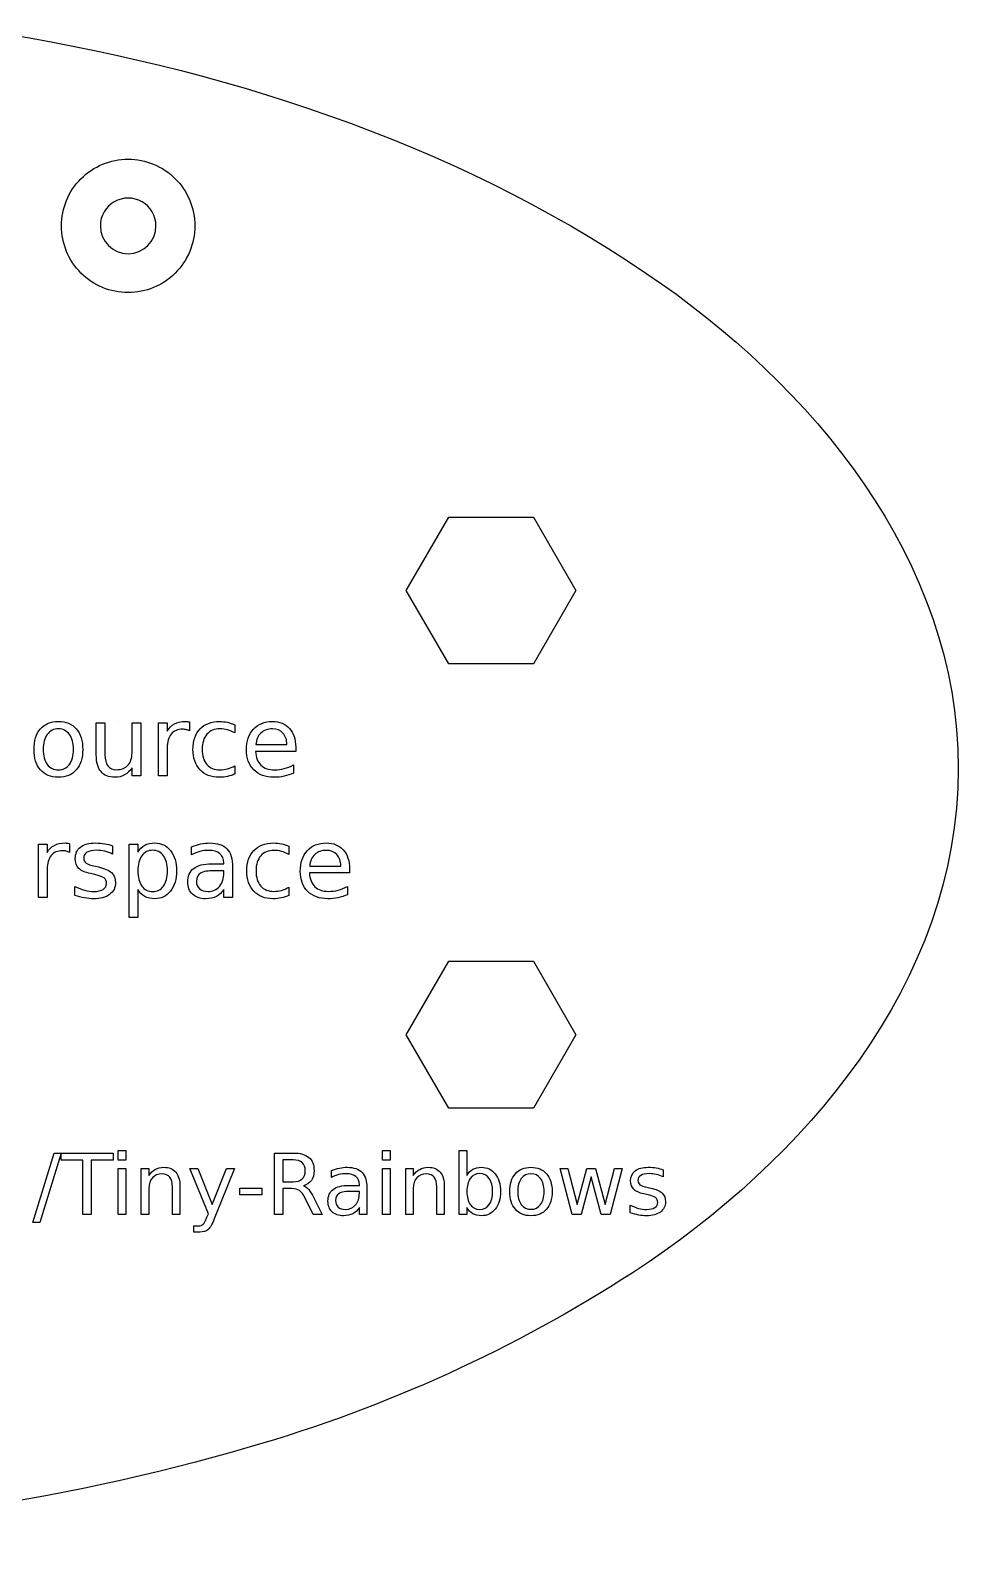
# Model space of a CAD drawing. Extents: x 1 to 248, y 2 to 47.
# Drawn here: x 220.31 to 247.69, y 1.55 to 46.67 of the extents above; entities that cross this region are included whole.
import ezdxf

# ---------------------------------------------------------------- set-up
doc = ezdxf.new("R2010")
doc.units = 0
doc.layers.get('0').update_dxf_attribs({"linetype": 'CONTINUOUS'})

msp = doc.modelspace()

# ---------------------------------------------------------------- linework, layer by layer
at = {"color": 1}
for p, q in [((224.00855, 40.909652), (224.00855, 40.909652)), ((225.15645, 40.909652), (225.15645, 40.909652)), ((231.39857, 30.156517), (232.64857, 32.321581)), ((232.64857, 32.321581), (235.14857, 32.321581)), ((235.14857, 32.321581), (236.39857, 30.156517)), ((232.64857, 27.991454), (231.39857, 30.156517)), ((236.39857, 30.156517), (235.14857, 27.991454)), ((235.14857, 27.991454), (232.64857, 27.991454)), ((231.39857, 17.05639), (232.64857, 19.221454)), ((232.64857, 19.221454), (235.14857, 19.221454)), ((235.14857, 19.221454), (236.39857, 17.05639)), ((232.64857, 14.891326), (231.39857, 17.05639)), ((236.39857, 17.05639), (235.14857, 14.891326)), ((235.14857, 14.891326), (232.64857, 14.891326))]:
    msp.add_line(p, q, dxfattribs=at)
at = {"color": 5}
for p, q in [((221.129664, 26.29447), (221.129664, 26.29447)), ((222.247905, 25.307788), (222.247905, 26.256682)), ((222.247905, 26.256682), (222.505417, 26.256682)), ((222.505417, 26.256682), (222.505417, 25.317584)), ((222.895892, 26.29447), (222.895892, 26.29447)), ((223.30315, 25.367968), (223.30315, 26.256682)), ((223.30315, 26.256682), (223.560673, 26.256682)), ((223.560673, 26.256682), (223.560673, 24.689187)), ((224.08411, 24.689184), (224.08411, 26.256679)), ((224.08411, 26.256679), (224.343022, 26.256679)), ((224.343022, 26.256679), (224.343022, 26.013157)), ((225.00074, 26.280463), (225.001755, 26.015948)), ((226.341586, 26.196502), (226.341586, 25.955779)), ((226.341586, 26.196494), (226.341586, 26.196502)), ((221.129664, 26.076141), (221.129664, 26.076141)), ((225.001755, 26.015948), (225.002222, 26.015959)), ((222.247895, 25.307789), (222.247905, 25.307788)), ((224.343022, 25.514918), (224.343022, 24.689184)), ((228.13301, 25.411354), (226.948993, 25.411354)), ((226.957385, 25.611492), (227.875487, 25.612913)), ((227.875487, 25.612913), (227.875487, 25.612892)), ((228.13301, 25.537316), (228.13301, 25.537313)), ((228.13301, 25.537313), (228.13301, 25.411354)), ((223.30315, 24.689187), (223.30315, 24.929909)), ((226.341586, 24.987286), (226.341586, 24.749363)), ((228.072825, 25.012483), (228.072825, 24.768962)), ((223.560673, 24.689187), (223.30315, 24.689187)), ((224.343022, 24.689184), (224.08411, 24.689184)), ((220.540431, 21.106338), (220.540431, 22.673832)), ((220.540431, 22.673832), (220.799354, 22.673832)), ((220.799354, 22.673832), (220.799354, 22.430311)), ((221.457072, 22.697617), (221.458087, 22.433102)), ((222.730752, 22.627651), (222.730752, 22.384129)), ((222.730823, 22.627648), (222.730752, 22.627651)), ((223.21639, 20.510132), (223.21639, 22.673835)), ((223.21639, 22.673835), (223.475312, 22.673835)), ((223.475312, 22.673835), (223.475312, 22.435913)), ((225.062396, 22.364536), (225.062396, 22.60246)), ((227.931471, 22.613655), (227.931471, 22.372932)), ((227.931471, 22.613639), (227.931471, 22.613655)), ((221.458087, 22.433102), (221.458554, 22.433113)), ((226.014097, 22.095825), (226.014097, 22.121011)), ((220.799354, 21.932072), (220.799354, 21.106338)), ((222.169628, 21.787914), (222.080025, 21.808909)), ((222.221309, 22.023041), (222.30949, 22.003446)), ((224.351424, 21.888688), (224.351424, 21.888688)), ((225.653009, 22.095825), (226.014097, 22.095825)), ((225.758005, 21.894295), (225.757975, 21.894286)), ((226.014127, 21.894295), (225.758005, 21.894295)), ((226.014127, 21.836911), (226.014127, 21.894295)), ((226.271609, 22.000652), (226.271609, 21.106341)), ((226.271609, 22.000645), (226.271609, 22.000652)), ((229.722895, 21.828507), (228.538878, 21.828507)), ((228.54728, 22.028645), (229.465382, 22.030066)), ((229.465382, 22.030066), (229.465382, 22.030045)), ((229.722895, 21.95447), (229.722895, 21.954467)), ((229.722895, 21.954467), (229.722895, 21.828507)), ((221.616723, 21.163721), (221.616723, 21.429635)), ((223.475312, 21.341465), (223.475312, 20.510132)), ((223.475312, 21.341461), (223.475312, 21.341465)), ((226.014097, 21.106341), (226.014097, 21.344263)), ((227.931471, 21.40444), (227.931471, 21.166517)), ((229.66272, 21.429636), (229.66272, 21.186115)), ((220.799354, 21.106338), (220.540431, 21.106338)), ((226.271609, 21.106341), (226.014097, 21.106341)), ((223.475312, 20.510132), (223.21639, 20.510132)), ((220.375215, 11.522455), (221.00726, 13.568108)), ((221.213894, 13.568108), (220.581849, 11.522455)), ((221.00726, 13.568108), (221.213894, 13.568108)), ((221.209034, 13.568108), (222.744182, 13.568108)), ((221.209034, 13.361476), (221.209034, 13.568108)), ((222.744182, 13.568108), (222.744182, 13.361476)), ((222.894907, 13.644684), (223.118558, 13.644684)), ((222.894907, 13.361476), (222.894907, 13.644684)), ((223.118558, 13.644684), (223.118558, 13.361476)), ((227.504006, 11.753401), (227.504006, 13.568114)), ((227.504006, 13.568114), (228.058266, 13.568114)), ((230.698291, 13.644684), (230.921942, 13.644684)), ((230.698291, 13.361476), (230.698291, 13.644684)), ((230.921942, 13.644684), (230.921942, 13.361476)), ((232.9603, 11.753404), (232.9603, 13.644692)), ((232.9603, 13.644692), (233.185169, 13.644692)), ((233.185169, 13.644692), (233.185169, 12.90811)), ((221.853236, 13.361476), (221.209034, 13.361476)), ((221.853236, 11.753395), (221.853236, 13.361476)), ((222.744182, 13.361476), (222.099981, 13.361476)), ((222.099981, 13.361476), (222.099981, 11.753395)), ((223.118558, 13.361476), (222.894907, 13.361476)), ((222.894907, 13.114733), (223.118558, 13.114733)), ((222.894907, 11.753395), (222.894907, 13.114733)), ((223.118558, 13.114733), (223.118558, 11.753395)), ((223.576783, 11.753389), (223.576783, 13.114727)), ((223.576783, 13.114727), (223.801637, 13.114727)), ((223.801637, 13.114727), (223.801637, 12.903235)), ((225.55559, 11.775268), (225.004986, 13.114727)), ((225.004986, 13.114727), (225.241998, 13.114727)), ((225.241998, 13.114727), (225.667423, 12.049967)), ((225.667423, 12.049967), (226.092833, 13.114727)), ((226.329859, 13.114727), (225.731833, 11.62698)), ((226.092833, 13.114727), (226.329859, 13.114727)), ((228.058266, 13.366345), (227.749533, 13.366345)), ((227.749533, 13.366345), (227.749533, 13.366338)), ((227.749533, 13.366338), (227.749533, 12.722134)), ((230.921942, 13.361476), (230.698291, 13.361476)), ((230.698291, 13.114733), (230.921942, 13.114733)), ((230.698291, 11.753395), (230.698291, 13.114733)), ((230.921942, 13.114733), (230.921942, 11.753395)), ((231.380166, 11.753389), (231.380166, 13.114727)), ((231.380166, 13.114727), (231.605021, 13.114727)), ((231.605021, 13.114727), (231.605021, 12.903235)), ((235.076457, 13.147552), (235.076457, 13.147552)), ((235.940653, 13.114733), (236.164304, 13.114733)), ((236.296794, 11.753395), (235.940653, 13.114733)), ((236.164304, 13.114733), (236.443864, 12.052404)), ((236.443864, 12.052404), (236.722205, 13.114733)), ((236.722205, 13.114733), (236.985966, 13.114733)), ((236.985966, 13.114733), (237.265526, 12.052404)), ((237.265526, 12.052404), (237.543881, 13.114733)), ((237.767517, 13.114733), (237.411391, 11.753395)), ((237.543881, 13.114733), (237.767517, 13.114733)), ((227.749533, 12.722134), (228.058266, 12.722134)), ((229.186324, 12.846125), (229.186324, 13.052756)), ((230.012817, 12.61275), (230.012817, 12.634626)), ((233.185169, 12.90811), (233.185169, 12.908102)), ((235.076515, 12.957943), (235.076457, 12.957937)), ((236.854695, 12.869206), (236.560556, 11.753395)), ((237.147629, 11.753395), (236.854695, 12.869206)), ((238.975941, 13.074642), (238.975712, 13.074623)), ((238.975712, 13.074623), (238.975712, 12.86313)), ((223.801637, 12.52279), (223.801637, 11.753389)), ((224.493261, 11.753395), (224.493261, 12.567768)), ((224.71684, 12.575049), (224.716911, 12.57506)), ((224.716911, 12.57506), (224.716911, 11.753395)), ((226.481788, 12.534949), (227.136928, 12.534949)), ((226.481788, 12.33561), (226.481788, 12.534949)), ((227.136928, 12.33561), (226.481788, 12.33561)), ((227.136928, 12.534949), (227.136928, 12.33561)), ((228.016936, 12.52037), (227.749533, 12.52037)), ((227.749533, 12.52037), (227.749533, 11.753401)), ((228.364504, 12.604242), (228.364561, 12.604232)), ((228.653855, 11.753395), (228.421689, 12.218924)), ((228.668434, 12.249311), (228.917617, 11.753395)), ((229.699225, 12.61275), (230.012817, 12.61275)), ((229.790486, 12.437706), (229.790328, 12.43771)), ((230.012918, 12.437706), (229.790486, 12.437706)), ((230.012918, 12.387875), (230.012918, 12.437706)), ((230.236497, 12.530108), (230.236411, 12.530089)), ((230.236411, 12.530089), (230.236411, 11.753396)), ((231.605021, 12.52279), (231.605021, 11.753389)), ((232.296645, 11.753395), (232.296645, 12.567768)), ((232.520224, 12.575049), (232.520295, 12.57506)), ((232.520295, 12.57506), (232.520295, 11.753395)), ((233.946048, 12.432849), (233.946048, 12.432849)), ((238.488472, 12.345337), (238.410629, 12.363572)), ((238.533299, 12.549549), (238.609852, 12.532532)), ((222.099981, 11.753395), (221.853236, 11.753395)), ((223.118558, 11.753395), (222.894907, 11.753395)), ((223.801637, 11.753389), (223.576783, 11.753389)), ((224.716911, 11.753395), (224.493261, 11.753395)), ((225.51545, 11.67317), (225.55559, 11.775268)), ((227.749533, 11.753401), (227.504006, 11.753401)), ((228.917617, 11.753395), (228.653855, 11.753395)), ((230.01276, 11.753396), (230.01276, 11.960029)), ((230.236411, 11.753396), (230.01276, 11.753396)), ((230.921942, 11.753395), (230.698291, 11.753395)), ((231.605021, 11.753389), (231.380166, 11.753389)), ((232.520295, 11.753395), (232.296645, 11.753395)), ((233.185169, 11.753404), (232.9603, 11.753404)), ((233.185169, 11.957605), (233.185169, 11.753404)), ((236.560556, 11.753395), (236.296794, 11.753395)), ((237.411391, 11.753395), (237.147629, 11.753395)), ((238.008227, 11.803237), (238.008227, 12.034179)), ((220.581849, 11.522455), (220.375215, 11.522455)), ((225.127743, 11.235601), (225.127743, 11.422785)), ((225.127743, 11.422785), (225.259057, 11.422785)), ((225.731833, 11.62698), (225.731833, 11.626986)), ((225.306422, 11.235601), (225.127743, 11.235601))]:
    msp.add_line(p, q, dxfattribs=at)
at = {"color": 1}
for points in [[(218.98856, 46.66852), (225.85525, 45.591094), (232.67714, 43.437989), (238.47016, 39.518142)], [(221.797045, 42.301163), (222.166099, 42.670214), (222.666642, 42.877543), (223.18856, 42.87754)], [(223.18856, 42.87754), (223.710477, 42.87754), (224.211017, 42.67021), (224.580068, 42.30116)], [(221.22066, 40.909652), (221.22066, 41.431571), (221.427992, 41.932112), (221.797045, 42.301163)], [(224.580068, 42.30116), (224.949119, 41.932109), (225.15645, 41.431569), (225.15645, 40.909652)], [(222.77855, 41.619793), (222.524841, 41.473314), (222.36855, 41.20261), (222.36855, 40.909652)], [(223.59855, 41.619793), (223.344841, 41.766272), (223.032259, 41.766272), (222.77855, 41.619793)], [(224.00855, 40.909652), (224.00855, 41.20261), (223.852259, 41.473314), (223.59855, 41.619793)], [(221.797045, 39.518141), (221.427992, 39.887192), (221.22066, 40.387734), (221.22066, 40.909652)], [(222.36855, 40.909652), (222.36855, 40.456779), (222.735677, 40.089652), (223.18855, 40.089652)], [(223.18855, 40.089652), (223.641423, 40.089652), (224.00855, 40.456779), (224.00855, 40.909652)], [(225.15645, 40.909652), (225.15645, 40.387736), (224.94912, 39.887195), (224.580068, 39.518144)], [(223.18856, 38.941764), (222.666642, 38.941761), (222.166098, 39.14909), (221.797045, 39.518141)], [(224.580068, 39.518144), (224.211017, 39.149094), (223.710477, 38.941764), (223.18856, 38.941764)], [(238.47016, 39.518142), (243.34739, 36.238676), (247.69279, 31.070656), (247.68856, 24.909652)], [(247.68856, 24.909652), (247.68756, 18.582398), (243.13236, 13.333186), (238.08958, 10.044562)], [(238.08958, 10.044562), (234.57646, 7.780922), (230.81041, 6.065789), (226.79141, 4.899162)], [(226.79141, 4.899162), (215.34058, 1.554353), (202.90424, 1.563867), (191.461, 4.936792)]]:
    msp.add_open_spline(points, degree=3, dxfattribs=at)
at = {"color": 5}
for points in [[(220.600636, 26.076141), (220.728461, 26.221693), (220.904803, 26.29447), (221.129664, 26.29447)], [(221.129664, 26.29447), (221.353592, 26.29447), (221.529468, 26.221693), (221.657292, 26.076141)], [(224.343022, 26.013157), (224.397142, 26.108327), (224.467586, 26.178771), (224.554353, 26.22449)], [(224.554353, 26.22449), (224.641128, 26.271141), (224.74656, 26.294467), (224.87065, 26.294467)], [(224.87065, 26.294467), (224.888374, 26.294467), (224.907959, 26.29308), (224.929404, 26.290306)], [(224.929404, 26.290306), (224.950849, 26.288412), (224.974628, 26.285131), (225.00074, 26.280463)], [(225.311517, 26.074738), (225.452404, 26.221225), (225.645078, 26.294468), (225.889537, 26.294468)], [(225.889537, 26.294468), (225.968843, 26.294468), (226.046281, 26.286069), (226.121853, 26.269271)], [(226.121853, 26.269271), (226.197431, 26.253408), (226.270676, 26.229148), (226.341586, 26.196494)], [(226.887408, 26.067746), (227.026429, 26.218897), (227.2135, 26.294473), (227.448624, 26.294473)], [(227.448624, 26.294473), (227.659495, 26.294473), (227.826042, 26.226362), (227.948265, 26.090139)], [(220.4103, 25.471535), (220.4103, 25.729052), (220.473746, 25.930588), (220.600636, 26.076141)], [(220.802175, 25.913792), (220.721929, 25.806494), (220.681806, 25.659075), (220.681806, 25.471535)], [(221.129664, 26.076141), (220.991578, 26.076141), (220.882415, 26.022025), (220.802175, 25.913792)], [(221.455763, 25.912393), (221.375517, 26.021558), (221.266818, 26.076141), (221.129664, 26.076141)], [(221.576123, 25.471535), (221.576123, 25.657208), (221.536003, 25.804161), (221.455763, 25.912393)], [(221.657292, 26.076141), (221.785116, 25.930588), (221.849029, 25.729052), (221.849029, 25.471535)], [(224.45918, 25.922186), (224.381742, 25.82795), (224.343022, 25.692194), (224.343022, 25.514918)], [(224.795072, 26.064941), (224.649523, 26.064941), (224.537559, 26.017356), (224.45918, 25.922186)], [(224.907039, 26.052348), (224.873417, 26.060743), (224.836094, 26.064941), (224.795072, 26.064941)], [(225.002222, 26.015959), (224.973268, 26.032757), (224.94154, 26.044886), (224.907039, 26.052348)], [(225.101586, 25.471533), (225.101586, 25.727184), (225.171563, 25.928252), (225.311517, 26.074738)], [(225.511655, 25.916588), (225.419286, 25.811156), (225.373102, 25.662804), (225.373102, 25.471532)], [(225.900729, 26.076138), (225.733716, 26.076138), (225.604024, 26.022955), (225.511655, 25.916588)], [(226.121853, 26.04535), (226.049082, 26.065875), (225.975374, 26.076138), (225.900729, 26.076138)], [(226.341586, 25.955779), (226.268809, 25.995902), (226.195564, 26.025759), (226.121853, 26.04535)], [(226.680278, 25.457542), (226.680278, 25.714126), (226.749322, 25.917527), (226.887408, 26.067746)], [(227.105741, 25.954381), (227.0199, 25.873208), (226.970448, 25.758911), (226.957385, 25.611492)], [(227.451425, 26.076143), (227.307737, 26.076143), (227.192509, 26.035556), (227.105741, 25.954381)], [(227.756529, 25.950183), (227.680024, 26.034156), (227.578322, 26.076143), (227.451425, 26.076143)], [(227.875487, 25.612892), (227.873458, 25.75378), (227.833805, 25.86621), (227.756529, 25.950183)], [(227.948265, 26.090139), (228.071428, 25.954849), (228.13301, 25.770575), (228.13301, 25.537316)], [(220.600636, 24.86693), (220.473746, 25.013416), (220.4103, 25.214951), (220.4103, 25.471535)], [(220.681806, 25.471535), (220.681806, 25.283995), (220.721462, 25.13611), (220.800775, 25.027878)], [(221.455763, 25.029277), (221.536003, 25.137509), (221.576123, 25.284928), (221.576123, 25.471535)], [(221.849029, 25.471535), (221.849029, 25.214951), (221.785116, 25.013416), (221.657292, 24.86693)], [(222.387849, 24.816547), (222.294546, 24.928511), (222.247895, 25.092258), (222.247895, 25.307789)], [(222.505417, 25.317584), (222.505417, 25.169232), (222.534338, 25.057735), (222.592178, 24.983092)], [(223.181391, 25.005485), (223.262564, 25.094123), (223.30315, 25.214951), (223.30315, 25.367968)], [(225.310116, 24.871126), (225.171096, 25.019479), (225.101586, 25.219614), (225.101586, 25.471533)], [(225.373102, 25.471532), (225.373102, 25.28026), (225.419286, 25.131441), (225.511655, 25.025075)], [(226.898601, 24.866933), (226.753052, 25.012486), (226.680278, 25.209355), (226.680278, 25.457542)], [(226.948993, 25.411354), (226.960155, 25.234078), (227.013338, 25.098788), (227.108542, 25.005485)], [(221.129664, 24.6486), (220.904803, 24.6486), (220.728461, 24.721377), (220.600636, 24.86693)], [(220.800775, 25.027878), (220.881014, 24.920579), (220.990644, 24.86693), (221.129664, 24.86693)], [(221.129664, 24.86693), (221.266818, 24.86693), (221.375517, 24.921046), (221.455763, 25.029277)], [(221.657292, 24.86693), (221.529468, 24.721377), (221.353592, 24.6486), (221.129664, 24.6486)], [(222.797918, 24.648601), (222.617841, 24.648601), (222.481151, 24.704583), (222.387849, 24.816547)], [(222.592178, 24.983092), (222.650019, 24.909382), (222.736793, 24.872527), (222.852501, 24.872527)], [(222.852501, 24.872527), (222.991522, 24.872527), (223.101152, 24.916846), (223.181391, 25.005485)], [(223.30315, 24.929909), (223.240642, 24.83474), (223.167868, 24.76383), (223.084828, 24.717178)], [(225.872733, 24.648598), (225.636675, 24.648598), (225.449137, 24.722774), (225.310116, 24.871126)], [(225.511655, 25.025075), (225.604024, 24.919643), (225.733716, 24.866927), (225.900729, 24.866927)], [(225.900729, 24.866927), (225.975374, 24.866927), (226.049082, 24.876723), (226.121853, 24.896314)], [(226.121853, 24.896314), (226.195564, 24.916839), (226.268809, 24.947163), (226.341586, 24.987286)], [(227.493415, 24.648603), (227.243361, 24.648603), (227.04509, 24.72138), (226.898601, 24.866933)], [(227.108542, 25.005485), (227.204638, 24.913115), (227.338061, 24.86693), (227.508809, 24.86693)], [(227.508809, 24.86693), (227.607713, 24.86693), (227.703349, 24.87906), (227.795718, 24.903319)], [(227.795718, 24.903319), (227.889021, 24.927578), (227.98139, 24.963966), (228.072825, 25.012483)], [(223.084828, 24.717178), (223.002721, 24.67146), (222.907085, 24.648601), (222.797918, 24.648601)], [(226.117662, 24.673784), (226.04115, 24.656994), (225.959507, 24.648598), (225.872733, 24.648598)], [(226.341586, 24.749363), (226.269742, 24.715774), (226.195101, 24.690582), (226.117662, 24.673784)], [(227.788716, 24.679391), (227.69168, 24.658866), (227.593246, 24.648603), (227.493415, 24.648603)], [(228.072825, 24.768962), (227.980456, 24.729773), (227.885753, 24.699916), (227.788716, 24.679391)], [(220.799354, 22.430311), (220.853474, 22.52548), (220.923918, 22.595924), (221.010685, 22.641643)], [(221.010685, 22.641643), (221.097453, 22.688295), (221.202885, 22.71162), (221.326982, 22.71162)], [(221.326982, 22.71162), (221.344706, 22.71162), (221.364291, 22.710233), (221.385736, 22.70746)], [(221.385736, 22.70746), (221.407181, 22.705566), (221.43096, 22.702285), (221.457072, 22.697617)], [(221.627976, 22.249767), (221.627976, 22.397186), (221.680225, 22.511016), (221.784724, 22.591257)], [(221.784724, 22.591257), (221.889223, 22.671498), (222.037575, 22.711618), (222.229782, 22.711618)], [(222.229782, 22.711618), (222.324951, 22.711618), (222.414523, 22.70462), (222.498497, 22.690623)], [(222.498497, 22.690623), (222.582471, 22.676626), (222.659913, 22.655635), (222.730823, 22.627648)], [(223.475312, 22.435913), (223.529432, 22.529216), (223.597542, 22.59826), (223.679642, 22.643046)], [(223.679642, 22.643046), (223.762682, 22.688763), (223.861582, 22.711622), (223.976344, 22.711622)], [(223.976344, 22.711622), (224.166683, 22.711622), (224.3211, 22.636047), (224.439596, 22.484895)], [(225.062396, 22.60246), (225.156633, 22.638849), (225.248071, 22.665905), (225.336713, 22.683629)], [(225.336713, 22.683629), (225.425348, 22.702287), (225.511652, 22.711616), (225.595626, 22.711616)], [(225.595626, 22.711616), (225.822354, 22.711616), (225.991701, 22.652835), (226.103669, 22.535273)], [(226.901412, 22.491884), (227.042299, 22.63837), (227.234969, 22.711613), (227.479422, 22.711613)], [(227.479422, 22.711613), (227.558727, 22.711613), (227.63617, 22.703214), (227.711748, 22.686417)], [(227.711748, 22.686417), (227.787319, 22.670553), (227.86056, 22.646294), (227.931471, 22.613639)], [(228.477303, 22.484899), (228.616324, 22.636051), (228.803395, 22.711626), (229.038519, 22.711626)], [(229.038519, 22.711626), (229.249383, 22.711626), (229.41593, 22.643515), (229.53816, 22.507292)], [(220.915512, 22.33934), (220.838074, 22.245104), (220.799354, 22.109348), (220.799354, 21.932072)], [(221.251404, 22.482095), (221.105848, 22.482095), (220.993885, 22.43451), (220.915512, 22.33934)], [(221.363371, 22.469502), (221.329816, 22.477897), (221.292494, 22.482095), (221.251404, 22.482095)], [(221.458554, 22.433113), (221.4296, 22.44991), (221.397872, 22.46204), (221.363371, 22.469502)], [(221.734342, 21.96286), (221.663431, 22.032837), (221.627976, 22.128473), (221.627976, 22.249767)], [(221.972188, 22.437302), (221.908733, 22.398112), (221.877005, 22.339331), (221.877005, 22.260958)], [(221.877005, 22.260958), (221.877005, 22.201244), (221.899871, 22.154126), (221.945602, 22.119604)], [(221.945602, 22.119604), (221.991333, 22.086016), (222.083235, 22.053828), (222.221309, 22.023041)], [(222.260498, 22.496086), (222.132674, 22.496086), (222.036571, 22.476491), (221.972188, 22.437302)], [(222.504017, 22.468099), (222.425645, 22.486757), (222.344472, 22.496086), (222.260498, 22.496086)], [(222.730752, 22.384129), (222.657974, 22.421451), (222.582396, 22.449441), (222.504017, 22.468099)], [(223.59147, 22.333745), (223.514032, 22.226446), (223.475312, 22.078094), (223.475312, 21.888688)], [(223.913368, 22.496093), (223.777142, 22.496093), (223.669843, 22.441977), (223.59147, 22.333745)], [(224.233866, 22.333745), (224.15642, 22.441977), (224.049588, 22.496093), (223.913368, 22.496093)], [(224.351424, 21.888688), (224.351424, 22.078094), (224.312238, 22.226446), (224.233866, 22.333745)], [(224.439596, 22.484895), (224.559025, 22.333744), (224.618739, 22.135008), (224.618739, 21.888687)], [(225.307326, 22.4611), (225.222419, 22.439641), (225.140775, 22.407453), (225.062396, 22.364536)], [(225.569039, 22.493287), (225.479464, 22.493287), (225.392226, 22.482558), (225.307326, 22.4611)], [(225.896528, 22.395324), (225.81909, 22.460633), (225.709927, 22.493287), (225.569039, 22.493287)], [(226.014097, 22.121011), (226.014097, 22.239507), (225.974907, 22.330944), (225.896528, 22.395324)], [(226.103669, 22.535273), (226.215629, 22.417711), (226.271609, 22.239502), (226.271609, 22.000645)], [(226.691471, 21.888678), (226.691471, 22.144329), (226.761451, 22.345398), (226.901412, 22.491884)], [(227.10154, 22.333743), (227.009171, 22.228311), (226.962987, 22.079958), (226.962987, 21.888686)], [(227.490614, 22.493291), (227.323601, 22.493291), (227.193909, 22.440109), (227.10154, 22.333743)], [(227.711748, 22.462504), (227.63897, 22.483029), (227.565259, 22.493291), (227.490614, 22.493291)], [(227.931471, 22.372932), (227.8587, 22.413055), (227.785459, 22.442913), (227.711748, 22.462504)], [(228.270163, 21.874696), (228.270163, 22.13128), (228.33921, 22.334681), (228.477303, 22.484899)], [(228.695626, 22.371535), (228.609785, 22.290361), (228.560337, 22.176065), (228.54728, 22.028645)], [(229.04132, 22.493295), (228.897632, 22.493295), (228.7824, 22.452709), (228.695626, 22.371535)], [(229.346424, 22.367336), (229.269912, 22.451309), (229.16821, 22.493295), (229.04132, 22.493295)], [(229.465382, 22.030045), (229.463353, 22.170933), (229.4237, 22.283363), (229.346424, 22.367336)], [(229.53816, 22.507292), (229.661316, 22.372002), (229.722895, 22.187728), (229.722895, 21.95447)], [(222.080025, 21.808909), (221.92048, 21.842497), (221.805252, 21.893814), (221.734342, 21.96286)], [(222.478933, 21.680148), (222.432254, 21.717471), (222.329153, 21.753393), (222.169628, 21.787914)], [(222.30949, 22.003446), (222.492368, 21.964256), (222.622063, 21.908741), (222.698574, 21.836899)], [(222.550269, 21.519201), (222.550269, 21.589178), (222.52649, 21.642827), (222.478933, 21.680148)], [(222.698574, 21.836899), (222.776013, 21.765989), (222.814733, 21.666621), (222.814733, 21.538795)], [(223.475312, 21.888688), (223.475312, 21.699283), (223.514032, 21.550464), (223.59147, 21.442232)], [(224.233866, 21.442232), (224.312238, 21.550464), (224.351424, 21.699283), (224.351424, 21.888688)], [(224.618739, 21.888687), (224.618739, 21.642367), (224.559025, 21.443631), (224.439596, 21.29248)], [(224.947639, 21.562596), (224.947639, 21.73894), (225.00642, 21.871897), (225.123981, 21.961468)], [(225.123981, 21.961468), (225.242477, 22.051039), (225.418819, 22.095825), (225.653009, 22.095825)], [(225.32551, 21.822909), (225.245271, 21.775324), (225.205151, 21.694151), (225.205151, 21.579388)], [(225.757975, 21.894286), (225.549911, 21.894286), (225.405756, 21.870494), (225.32551, 21.822909)], [(225.883966, 21.432441), (225.97074, 21.534141), (226.014127, 21.668965), (226.014127, 21.836911)], [(226.900011, 21.288272), (226.760984, 21.436623), (226.691471, 21.636759), (226.691471, 21.888678)], [(226.962987, 21.888686), (226.962987, 21.697414), (227.009171, 21.548596), (227.10154, 21.44223)], [(228.488496, 21.284086), (228.342941, 21.429639), (228.270163, 21.626509), (228.270163, 21.874696)], [(228.538878, 21.828507), (228.55004, 21.651231), (228.603223, 21.515941), (228.698427, 21.422638)], [(221.616723, 21.429635), (221.711886, 21.380183), (221.805655, 21.342862), (221.898031, 21.317671)], [(221.898031, 21.317671), (221.9904, 21.293412), (222.081835, 21.281282), (222.172337, 21.281282)], [(222.172337, 21.281282), (222.293633, 21.281282), (222.386936, 21.301807), (222.452245, 21.342857)], [(222.452245, 21.342857), (222.517594, 21.384847), (222.550269, 21.443628), (222.550269, 21.519201)], [(222.814733, 21.538795), (222.814733, 21.393242), (222.756885, 21.278012), (222.641191, 21.193107)], [(223.679642, 21.132928), (223.597535, 21.178646), (223.529425, 21.248157), (223.475312, 21.341461)], [(223.59147, 21.442232), (223.669843, 21.334933), (223.777142, 21.281284), (223.913368, 21.281284)], [(223.913368, 21.281284), (224.049588, 21.281284), (224.15642, 21.334933), (224.233866, 21.442232)], [(224.439596, 21.29248), (224.3211, 21.141328), (224.166683, 21.065752), (223.976344, 21.065752)], [(225.088993, 21.200113), (224.994757, 21.290617), (224.947639, 21.411445), (224.947639, 21.562596)], [(225.205151, 21.579388), (225.205151, 21.487951), (225.235018, 21.415174), (225.294753, 21.361058)], [(225.294753, 21.361058), (225.355435, 21.307879), (225.437542, 21.281289), (225.541073, 21.281289)], [(225.541073, 21.281289), (225.683827, 21.281289), (225.798125, 21.331673), (225.883966, 21.432441)], [(226.014097, 21.344263), (225.955309, 21.249094), (225.882065, 21.178651), (225.794364, 21.132932)], [(227.462628, 21.065743), (227.22657, 21.065743), (227.039032, 21.139919), (226.900011, 21.288272)], [(227.10154, 21.44223), (227.193909, 21.336797), (227.323601, 21.284081), (227.490614, 21.284081)], [(227.490614, 21.284081), (227.565259, 21.284081), (227.63897, 21.293876), (227.711748, 21.313468)], [(227.711748, 21.313468), (227.785459, 21.333993), (227.8587, 21.364317), (227.931471, 21.40444)], [(229.0833, 21.065756), (228.833253, 21.065756), (228.634985, 21.138533), (228.488496, 21.284086)], [(228.698427, 21.422638), (228.79453, 21.330268), (228.927952, 21.284083), (229.098694, 21.284083)], [(229.098694, 21.284083), (229.197598, 21.284083), (229.293234, 21.296212), (229.385603, 21.320472)], [(229.385603, 21.320472), (229.478906, 21.344731), (229.571278, 21.381119), (229.66272, 21.429636)], [(221.903622, 21.090943), (221.81312, 21.106807), (221.717487, 21.131066), (221.616723, 21.163721)], [(222.166746, 21.065747), (222.082772, 21.065747), (221.995064, 21.074145), (221.903622, 21.090943)], [(222.641191, 21.193107), (222.526423, 21.1082), (222.368274, 21.065747), (222.166746, 21.065747)], [(223.976344, 21.065752), (223.861582, 21.065752), (223.762682, 21.088144), (223.679642, 21.132928)], [(225.472466, 21.065756), (225.311987, 21.065756), (225.184163, 21.110542), (225.088993, 21.200113)], [(225.794364, 21.132932), (225.706656, 21.088148), (225.599356, 21.065756), (225.472466, 21.065756)], [(227.707547, 21.090939), (227.631042, 21.074141), (227.549402, 21.065743), (227.462628, 21.065743)], [(227.931471, 21.166517), (227.859634, 21.132929), (227.784992, 21.107736), (227.707547, 21.090939)], [(229.378611, 21.096543), (229.281575, 21.076018), (229.183137, 21.065756), (229.0833, 21.065756)], [(229.66272, 21.186115), (229.570344, 21.146925), (229.475641, 21.117068), (229.378611, 21.096543)], [(228.058266, 13.568114), (228.265712, 13.568114), (228.420485, 13.524763), (228.522583, 13.438061)], [(223.801637, 12.903235), (223.855157, 12.985072), (223.917957, 13.046251), (223.990036, 13.086771)], [(223.990036, 13.086771), (224.062957, 13.127284), (224.146826, 13.14754), (224.241642, 13.14754)], [(224.241642, 13.14754), (224.398034, 13.14754), (224.516341, 13.098921), (224.596564, 13.001682)], [(228.325669, 13.284905), (228.265746, 13.339198), (228.176611, 13.366345), (228.058266, 13.366345)], [(228.416843, 13.045456), (228.416843, 13.151608), (228.386452, 13.231424), (228.325669, 13.284905)], [(228.522583, 13.438061), (228.624682, 13.351359), (228.675731, 13.220493), (228.675731, 13.045462)], [(229.186324, 13.052756), (229.268133, 13.084361), (229.347543, 13.107862), (229.424554, 13.123259)], [(229.424554, 13.123259), (229.501489, 13.139467), (229.576445, 13.147572), (229.649423, 13.147572)], [(229.649423, 13.147572), (229.846328, 13.147572), (229.993397, 13.096522), (230.090631, 12.994421)], [(231.605021, 12.903235), (231.658541, 12.985072), (231.721341, 13.046251), (231.79342, 13.086771)], [(231.79342, 13.086771), (231.866341, 13.127284), (231.950209, 13.14754), (232.045025, 13.14754)], [(232.045025, 13.14754), (232.201418, 13.14754), (232.319725, 13.098921), (232.399948, 13.001682)], [(233.185169, 12.908102), (233.23219, 12.989137), (233.291343, 13.0491), (233.36263, 13.087993)], [(233.36263, 13.087993), (233.434786, 13.127703), (233.520676, 13.147557), (233.620299, 13.147557)], [(233.620299, 13.147557), (233.785608, 13.147557), (233.919718, 13.081922), (234.022629, 12.95065)], [(234.616999, 12.957937), (234.728015, 13.084347), (234.881167, 13.147552), (235.076457, 13.147552)], [(235.076457, 13.147552), (235.270935, 13.147552), (235.423676, 13.084347), (235.534682, 12.957937)], [(238.154279, 13.043032), (238.245072, 13.112722), (238.373911, 13.147568), (238.540797, 13.147568)], [(238.540797, 13.147568), (238.623466, 13.147568), (238.701256, 13.141489), (238.774167, 13.129333)], [(238.774167, 13.129333), (238.847088, 13.117176), (238.914346, 13.098946), (238.975941, 13.074642)], [(223.906144, 12.837598), (223.836473, 12.760615), (223.801637, 12.655679), (223.801637, 12.52279)], [(224.191782, 12.953071), (224.071047, 12.953071), (223.975835, 12.91458), (223.906144, 12.837598)], [(224.417855, 12.857051), (224.367585, 12.921065), (224.292227, 12.953071), (224.191782, 12.953071)], [(224.493261, 12.567768), (224.493261, 12.696608), (224.468126, 12.793036), (224.417855, 12.857051)], [(224.596564, 13.001682), (224.676748, 12.905254), (224.71684, 12.763043), (224.71684, 12.575049)], [(228.058266, 12.722134), (228.176573, 12.722134), (228.265707, 12.749281), (228.325669, 12.803575)], [(228.325669, 12.803575), (228.386452, 12.858681), (228.416843, 12.939308), (228.416843, 13.045456)], [(228.595451, 12.761038), (228.542792, 12.68568), (228.465809, 12.633415), (228.364504, 12.604242)], [(228.675731, 13.045462), (228.675731, 12.931207), (228.648971, 12.836399), (228.595451, 12.761038)], [(229.399022, 12.929988), (229.325241, 12.911352), (229.254342, 12.883397), (229.186324, 12.846125)], [(229.626328, 12.957943), (229.548533, 12.957943), (229.472765, 12.948624), (229.399022, 12.929988)], [(229.910748, 12.872861), (229.843466, 12.929582), (229.748659, 12.957943), (229.626328, 12.957943)], [(230.012817, 12.634626), (230.012817, 12.737537), (229.978794, 12.816949), (229.910748, 12.872861)], [(230.090631, 12.994421), (230.187875, 12.892321), (230.236497, 12.73755), (230.236497, 12.530108)], [(231.709528, 12.837598), (231.639857, 12.760615), (231.605021, 12.655679), (231.605021, 12.52279)], [(231.995166, 12.953071), (231.874431, 12.953071), (231.779219, 12.91458), (231.709528, 12.837598)], [(232.221239, 12.857051), (232.170969, 12.921065), (232.095611, 12.953071), (231.995166, 12.953071)], [(232.296645, 12.567768), (232.296645, 12.696608), (232.27151, 12.793036), (232.221239, 12.857051)], [(232.399948, 13.001682), (232.480132, 12.905254), (232.520224, 12.763043), (232.520224, 12.575049)], [(233.286077, 12.819371), (233.218795, 12.72618), (233.185154, 12.597339), (233.185154, 12.432849)], [(233.565637, 12.960363), (233.44733, 12.960363), (233.354143, 12.913365), (233.286077, 12.819371)], [(233.843978, 12.819371), (233.776696, 12.913365), (233.683916, 12.960363), (233.565637, 12.960363)], [(233.946048, 12.432849), (233.946048, 12.597344), (233.912025, 12.726185), (233.843978, 12.819371)], [(234.022629, 12.95065), (234.126352, 12.819378), (234.178214, 12.646779), (234.178214, 12.432855)], [(234.451695, 12.432849), (234.451695, 12.656498), (234.506797, 12.831527), (234.616999, 12.957937)], [(234.792023, 12.816946), (234.722352, 12.723754), (234.687517, 12.595724), (234.687517, 12.432853)], [(235.076457, 12.957937), (234.956525, 12.957937), (234.861714, 12.91094), (234.792023, 12.816946)], [(235.359715, 12.815733), (235.290044, 12.910539), (235.195644, 12.957943), (235.076515, 12.957943)], [(235.464222, 12.432856), (235.464222, 12.59411), (235.429387, 12.721736), (235.359715, 12.815733)], [(235.534682, 12.957937), (235.645697, 12.831527), (235.701205, 12.656498), (235.701205, 12.432849)], [(238.01809, 12.746454), (238.01809, 12.874485), (238.063487, 12.973344), (238.154279, 13.043032)], [(238.110412, 12.497281), (238.048864, 12.558054), (238.01809, 12.641112), (238.01809, 12.746454)], [(238.316917, 12.909319), (238.261868, 12.875286), (238.234344, 12.824236), (238.234344, 12.756168)], [(238.234344, 12.756168), (238.234344, 12.704311), (238.254175, 12.663393), (238.293837, 12.633412)], [(238.293837, 12.633412), (238.333594, 12.604244), (238.413415, 12.576289), (238.533299, 12.549549)], [(238.567318, 12.960368), (238.456303, 12.960368), (238.372836, 12.943352), (238.316917, 12.909319)], [(238.778812, 12.936055), (238.710765, 12.952264), (238.640267, 12.960368), (238.567318, 12.960368)], [(238.975712, 12.86313), (238.91254, 12.895538), (238.846906, 12.919846), (238.778812, 12.936055)], [(228.246665, 12.460805), (228.190756, 12.500515), (228.11418, 12.52037), (228.016936, 12.52037)], [(228.421689, 12.218924), (228.361766, 12.340472), (228.303425, 12.421099), (228.246665, 12.460805)], [(228.364561, 12.604232), (228.417221, 12.586408), (228.468275, 12.548323), (228.517723, 12.489977)], [(228.517723, 12.489977), (228.567994, 12.431631), (228.618231, 12.351409), (228.668434, 12.249311)], [(229.08662, 12.149647), (229.08662, 12.302798), (229.137669, 12.418268), (229.239767, 12.496058)], [(229.239767, 12.496058), (229.342678, 12.573853), (229.495831, 12.61275), (229.699225, 12.61275)], [(229.414748, 12.375723), (229.345077, 12.334398), (229.310241, 12.2639), (229.310241, 12.164229)], [(229.790328, 12.43771), (229.609622, 12.43771), (229.484429, 12.417048), (229.414748, 12.375723)], [(229.89981, 12.036602), (229.975215, 12.124928), (230.012918, 12.24202), (230.012918, 12.387875)], [(233.185154, 12.432849), (233.185154, 12.268354), (233.218795, 12.139108), (233.286077, 12.045111)], [(233.843978, 12.045111), (233.912025, 12.139105), (233.946048, 12.268351), (233.946048, 12.432849)], [(234.178214, 12.432855), (234.178214, 12.218931), (234.126352, 12.046332), (234.022629, 11.91506)], [(234.616999, 11.907761), (234.506797, 12.034982), (234.451695, 12.210011), (234.451695, 12.432849)], [(234.687517, 12.432853), (234.687517, 12.269979), (234.72197, 12.141543), (234.790877, 12.047545)], [(235.359715, 12.048764), (235.429387, 12.142758), (235.464222, 12.270789), (235.464222, 12.432856)], [(235.701205, 12.432849), (235.701205, 12.210011), (235.645697, 12.034982), (235.534682, 11.907761)], [(238.410629, 12.363572), (238.272061, 12.39274), (238.171988, 12.43731), (238.110412, 12.497281)], [(238.757093, 12.25174), (238.716571, 12.284157), (238.627031, 12.315357), (238.488472, 12.345337)], [(238.609852, 12.532532), (238.768672, 12.498499), (238.881307, 12.450286), (238.947758, 12.387891)], [(238.819023, 12.111967), (238.819023, 12.172741), (238.79838, 12.219332), (238.757093, 12.25174)], [(238.947758, 12.387891), (239.01504, 12.326305), (239.048681, 12.240006), (239.048681, 12.128993)], [(229.209333, 11.834837), (229.127524, 11.913435), (229.08662, 12.018371), (229.08662, 12.149647)], [(229.542364, 11.718145), (229.402993, 11.718145), (229.291983, 11.757043), (229.209333, 11.834837)], [(229.310241, 12.164229), (229.310241, 12.084819), (229.336189, 12.021614), (229.388084, 11.974614)], [(229.388084, 11.974614), (229.440744, 11.928425), (229.512054, 11.90533), (229.602015, 11.90533)], [(229.821924, 11.776491), (229.745754, 11.737594), (229.652567, 11.718145), (229.542364, 11.718145)], [(229.602015, 11.90533), (229.72599, 11.90533), (229.825255, 11.949087), (229.89981, 12.036602)], [(230.01276, 11.960029), (229.961725, 11.877379), (229.898113, 11.8162), (229.821924, 11.776491)], [(233.36263, 11.776498), (233.291334, 11.816208), (233.23218, 11.876577), (233.185169, 11.957605)], [(233.286077, 12.045111), (233.354124, 11.95192), (233.44731, 11.905324), (233.565637, 11.905324)], [(233.620299, 11.718152), (233.520637, 11.718152), (233.434748, 11.737601), (233.36263, 11.776498)], [(233.565637, 11.905324), (233.683944, 11.905324), (233.776725, 11.95192), (233.843978, 12.045111)], [(234.022629, 11.91506), (233.919718, 11.783788), (233.785608, 11.718152), (233.620299, 11.718152)], [(235.076457, 11.718147), (234.881167, 11.718147), (234.728015, 11.781351), (234.616999, 11.907761)], [(234.790877, 12.047545), (234.860548, 11.954364), (234.955761, 11.907773), (235.076515, 11.907773)], [(235.534682, 11.907761), (235.423676, 11.781351), (235.270935, 11.718147), (235.076457, 11.718147)], [(235.076515, 11.907773), (235.195625, 11.907773), (235.290025, 11.95477), (235.359715, 12.048764)], [(238.008227, 12.034179), (238.090896, 11.991229), (238.172337, 11.958816), (238.25255, 11.93694)], [(238.25741, 11.740031), (238.17885, 11.753803), (238.09579, 11.774872), (238.008227, 11.803237)], [(238.25255, 11.93694), (238.332734, 11.915867), (238.412144, 11.90533), (238.49078, 11.90533)], [(238.48592, 11.718155), (238.412999, 11.718155), (238.336829, 11.725447), (238.25741, 11.740031)], [(238.89797, 11.828769), (238.798299, 11.755026), (238.660949, 11.718155), (238.48592, 11.718155)], [(238.49078, 11.90533), (238.596118, 11.90533), (238.677148, 11.923159), (238.73387, 11.958816)], [(238.73387, 11.958816), (238.790639, 11.995277), (238.819023, 12.046327), (238.819023, 12.111967)], [(239.048681, 12.128993), (239.048681, 12.002584), (238.998444, 11.902509), (238.89797, 11.828769)], [(225.259057, 11.422785), (225.320605, 11.422785), (225.368414, 11.437369), (225.402485, 11.466537)], [(225.547089, 11.309745), (225.487166, 11.260316), (225.406944, 11.235601), (225.306422, 11.235601)], [(225.402485, 11.466537), (225.436509, 11.495705), (225.474164, 11.564583), (225.51545, 11.67317)], [(225.731833, 11.626986), (225.66866, 11.464922), (225.607079, 11.359175), (225.547089, 11.309745)]]:
    msp.add_open_spline(points, degree=3, dxfattribs=at)

doc.saveas('drawing.dxf')
